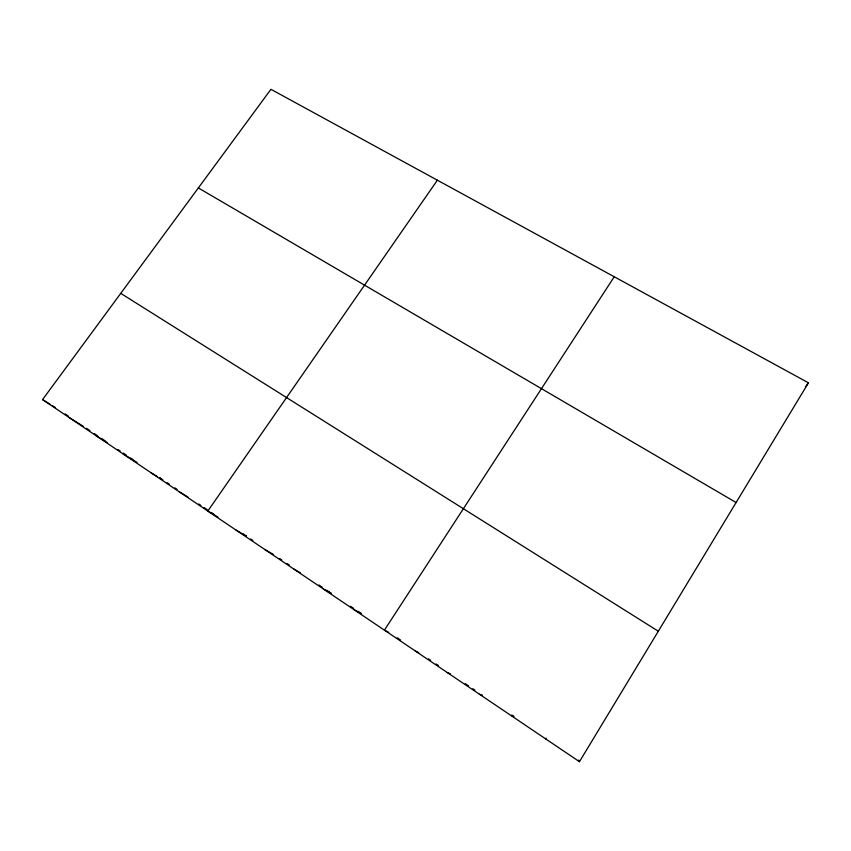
<?xml version="1.0" encoding="UTF-8"?>
<svg xmlns="http://www.w3.org/2000/svg" width="851" height="851" viewBox="0 0 851 851"><rect width="100%" height="100%" fill="white"/><g stroke="black" fill="none" stroke-linecap="round" stroke-linejoin="round"><path stroke-width="1.28" d="M579.467 761.688L808.45 382.812L270.937 89.312L42.55 399.608L579.467 761.688L578.669 760.092M614.241 276.766L384.418 630.144L388.673 632.357M437.371 180.199L207.825 511.057L217.867 517.046M545.555 738.817L546.065 738.115M805.44 386.886L808.45 382.812M512.228 716.34L513.993 716.489L511.813 715.021M479.464 694.235L482.443 695.224M447.243 672.513L450.36 673.854M415.565 651.153L418.745 652.685M353.771 609.486L361.228 613.518L357.994 611.337M323.635 589.158L331.06 593.307M293.978 569.159L300.297 572.766M264.799 549.48L273.16 554.341M198.347 187.933L736.094 502.526M236.089 530.12L246.322 536.151M179.167 491.74L187.954 497.027M150.967 472.72L157.456 476.656M159.616 477.975L162.86 479.943M123.225 454.009L137.043 462.465M95.908 435.584L107.12 442.488M69.016 417.458L83.313 426.298M42.55 399.608L50.092 404.299M52.251 405.629L55.485 407.64M120.746 293.361L658.312 631.229M65.155 413.937L68.367 416.096M86.589 428.383L89.855 430.585M94.206 433.521L97.471 435.723M101.822 438.648L105.077 440.85M117.97 449.53L120.087 450.966M123.267 453.104L126.448 455.253M130.682 458.115L132.809 459.54M159.637 477.624L161.786 479.07M167.2 482.719L169.392 484.198M174.859 487.878L177.04 489.357M198.751 503.994L200.889 505.43M204.091 507.59L207.293 509.749M211.559 512.621L213.697 514.068M243.088 533.875L246.364 536.087M250.662 538.991L252.8 540.428M279.585 558.479L281.755 559.947M287.181 563.607L289.351 565.064M318.891 584.977L322.199 587.211M326.603 590.179L331.018 593.147M350.452 606.252L353.686 608.433M397.247 637.793L400.47 639.963M428.5 658.855L430.68 660.333M436.127 664.003L438.308 665.482M465.316 683.683L468.529 685.842M472.805 688.725L474.943 690.172"/></g></svg>
